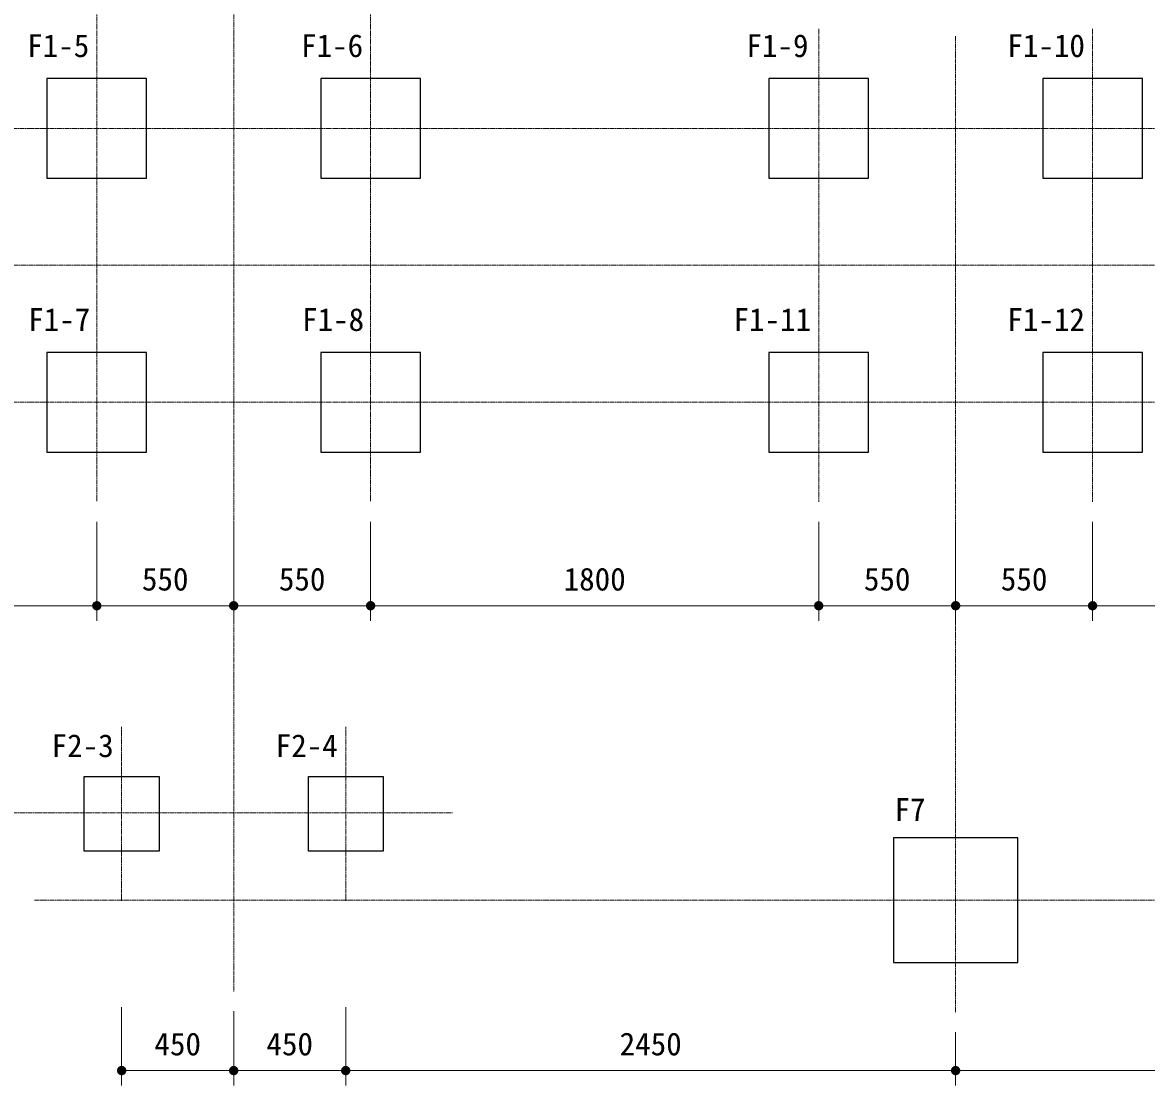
# Model space of a CAD drawing. Units: millimetres at full size, sheet at 1:100. Extents: x 1500 to 40500, y 1500 to 28200.
# Drawn here: x 26185 to 30700, y 17587 to 21857 of the extents above; entities that cross this region are included whole.
import ezdxf
from ezdxf.enums import TextEntityAlignment as Align

# ---------------------------------------------------------------- set-up
doc = ezdxf.new("R2010")
doc.units = ezdxf.units.MM
doc.header["$LTSCALE"] = 100
doc.linetypes.add('USER5', pattern=[0.3, 0.2, -0.025, 0.05, -0.025])
for name, color, linetype, lineweight in [('D-BMK\u3000構造物基準線(中心線等)', 2, 'USER5', 13), ('D-STR-DIM\u3000寸法線、寸法値', 7, 'Continuous', 13), ('D-STR-TXT\u3000文字列', 7, 'Continuous', 13), ('D-STR\u3000構造物外形線', 1, 'Continuous', 25)]:
    doc.layers.add(name, color=color, linetype=linetype, lineweight=lineweight)
doc.styles.add('ＭＳ ゴシック', font='')
doc.styles.get('ＭＳ ゴシック').set_extended_font_data('MS Gothic')

# ---------------------------------------------------------------- blocks, each defined once
blk = doc.blocks.new('filled_dot')
at = {"color": 0, "linetype": 'Continuous', "lineweight": -2, "const_width": 1.25}
blk.add_lwpolyline([(-0.625, 0, 1), (0.625, 0, 1)], format="xyb", close=True, dxfattribs=at)

msp = doc.modelspace()

# ---------------------------------------------------------------- linework, layer by layer
at = {"layer": 'D-BMK\u3000構造物基準線(中心線等)'}
for p, q in [((27033.5, 25819.4), (27033.5, 17965.4)), ((26483.5, 24731.7), (26483.5, 19931.7)), ((27583.5, 24731.7), (27583.5, 19931.7)), ((29383.5, 21831.7), (29383.5, 19931.7)), ((30483.5, 21831.7), (30483.5, 19931.7)), ((29933.5, 21802.4), (29933.5, 17881.7)), ((26083.5, 21431.7), (33783.5, 21431.7)), ((24619.5, 20881.7), (37277.3, 20881.7)), ((26083.5, 20331.7), (33783.5, 20331.7)), ((26583.5, 18328.7), (26583.5, 19028.7)), ((27483.5, 18328.7), (27483.5, 19028.7)), ((26055.6, 18682.2), (27912.3, 18682.2)), ((26233.5, 18331.7), (34283.5, 18331.7))]:
    msp.add_line(p, q, dxfattribs=at)
at = {"layer": 'D-STR-DIM\u3000寸法線、寸法値'}
for p, q in [((26483.5, 19851.7), (26483.5, 19454.4)), ((26483.5, 19851.7), (26483.5, 19454.4)), ((27033.5, 19851.7), (27033.5, 19454.4)), ((27033.5, 19851.7), (27033.5, 19454.4)), ((27583.5, 19851.7), (27583.5, 19454.4)), ((27583.5, 19851.7), (27583.5, 19454.4)), ((29383.5, 19851.7), (29383.5, 19454.4)), ((29383.5, 19851.7), (29383.5, 19454.4)), ((29933.5, 19851.7), (29933.5, 19454.4)), ((29933.5, 19851.7), (29933.5, 19454.4)), ((30483.5, 19851.7), (30483.5, 19454.4)), ((30483.5, 19851.7), (30483.5, 19454.4)), ((24994.5, 19514.4), (26483.5, 19514.4)), ((26483.5, 19514.4), (27033.5, 19514.4)), ((27033.5, 19514.4), (27583.5, 19514.4)), ((27583.5, 19514.4), (29383.5, 19514.4)), ((29383.5, 19514.4), (29933.5, 19514.4)), ((29933.5, 19514.4), (30483.5, 19514.4)), ((30483.5, 19514.4), (32283.5, 19514.4)), ((26583.5, 17901.7), (26583.5, 17587.4)), ((27033.5, 17885.4), (27033.5, 17587.4)), ((27033.5, 17885.4), (27033.5, 17587.4)), ((27483.5, 17901.7), (27483.5, 17587.4)), ((27483.5, 17901.7), (27483.5, 17587.4)), ((29933.5, 17801.7), (29933.5, 17587.4)), ((29933.5, 17801.7), (29933.5, 17587.4)), ((26583.5, 17647.4), (27033.5, 17647.4)), ((27033.5, 17647.4), (27483.5, 17647.4)), ((27483.5, 17647.4), (29933.5, 17647.4)), ((29933.5, 17647.4), (31733.5, 17647.4))]:
    msp.add_line(p, q, dxfattribs=at)
at = {"layer": 'D-STR\u3000構造物外形線'}
for points in [[(26283.5, 21631.7), (26283.5, 21231.7), (26683.5, 21231.7), (26683.5, 21631.7)], [(27383.5, 21631.7), (27383.5, 21231.7), (27783.5, 21231.7), (27783.5, 21631.7)], [(29183.5, 21631.7), (29183.5, 21231.7), (29583.5, 21231.7), (29583.5, 21631.7)], [(30283.5, 21631.7), (30283.5, 21231.7), (30683.5, 21231.7), (30683.5, 21631.7)], [(26283.5, 20531.7), (26283.5, 20131.7), (26683.5, 20131.7), (26683.5, 20531.7)], [(27383.5, 20531.7), (27383.5, 20131.7), (27783.5, 20131.7), (27783.5, 20531.7)], [(29183.5, 20531.7), (29183.5, 20131.7), (29583.5, 20131.7), (29583.5, 20531.7)], [(30283.5, 20531.7), (30283.5, 20131.7), (30683.5, 20131.7), (30683.5, 20531.7)], [(26733.5, 18528.7), (26433.5, 18528.7), (26433.5, 18828.7), (26733.5, 18828.7)], [(27633.5, 18528.7), (27333.5, 18528.7), (27333.5, 18828.7), (27633.5, 18828.7)], [(29683.5, 18081.7), (30183.5, 18081.7), (30183.5, 18581.7), (29683.5, 18581.7)]]:
    msp.add_lwpolyline(points, close=True, dxfattribs=at)

# ---------------------------------------------------------------- block references
at = {"layer": 'D-STR-DIM\u3000寸法線、寸法値', "xscale": 15, "yscale": 15}
for p in [(26483.5, 19514.4), (27033.5, 19514.4), (27583.5, 19514.4), (29383.5, 19514.4), (29933.5, 19514.4), (30483.5, 19514.4), (26583.5, 17647.4), (27033.5, 17647.4), (27483.5, 17647.4), (29933.5, 17647.4)]:
    msp.add_blockref('filled_dot', p, dxfattribs=at)
at = {"layer": 'D-STR-DIM\u3000寸法線、寸法値', "xscale": 15, "yscale": 15, "rotation": 180}
for p in [(26483.5, 19514.4), (27033.5, 19514.4), (27583.5, 19514.4), (29383.5, 19514.4), (29933.5, 19514.4), (30483.5, 19514.4), (27033.5, 17647.4), (27483.5, 17647.4), (29933.5, 17647.4)]:
    msp.add_blockref('filled_dot', p, dxfattribs=at)

# ---------------------------------------------------------------- texts
at = {"layer": 'D-STR-DIM\u3000寸法線、寸法値', "style": 'ＭＳ ゴシック'}
for s, p in [('550', (26758.5, 19621.3)), ('550', (27308.5, 19621.3)), ('1800', (28483.5, 19621.3)), ('550', (29658.5, 19621.3)), ('550', (30208.5, 19621.3)), ('450', (26808.5, 17754.3)), ('450', (27258.5, 17754.3)), ('2450', (28708.5, 17754.3))]:
    msp.add_text(s, height=91.64, dxfattribs=at).set_placement(p, align=Align.MIDDLE_CENTER)
at = {"layer": 'D-STR-TXT\u3000文字列', "style": 'ＭＳ ゴシック'}
for s, p in [('F1-5', (26204.1, 21809.7)), ('F1-6', (27304.1, 21809.7)), ('F1-9', (29093.1, 21809.7)), ('F1-10', (30141.1, 21809.7)), ('F1-7', (26208.1, 20709.7)), ('F1-8', (27308.1, 20709.7)), ('F1-11', (29041.1, 20709.7)), ('F1-12', (30141.1, 20709.7)), ('F2-3', (26302.1, 18998.1)), ('F2-4', (27202.1, 18998.1)), ('F7', (29687.8, 18741.6))]:
    msp.add_text(s, height=91.64, dxfattribs=at).set_placement(p, align=Align.TOP_LEFT)

doc.saveas('drawing.dxf')
